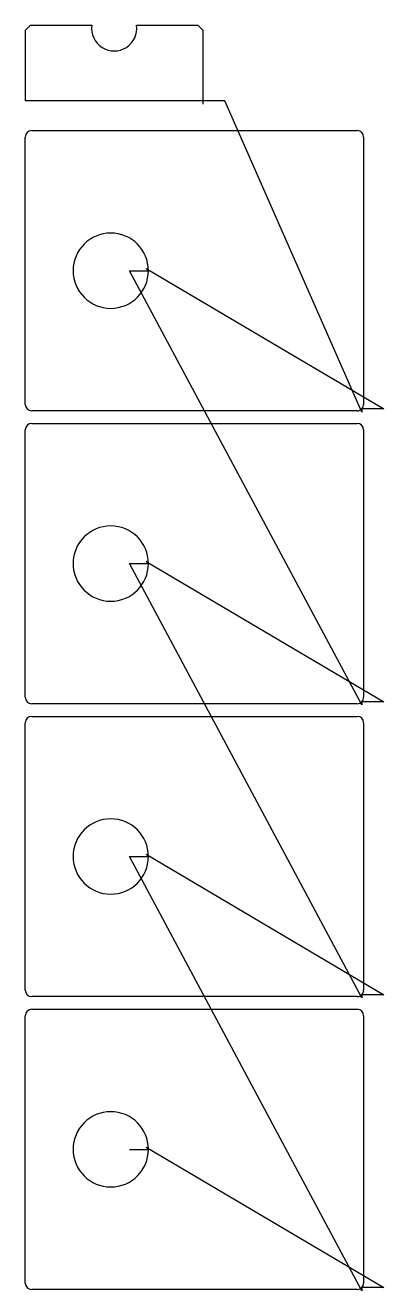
# Model space of a CAD drawing. Header units: metres. Extents: x 88 to 660, y 18 to 2035.
import ezdxf

# ---------------------------------------------------------------- set-up
doc = ezdxf.new("R2010")
doc.units = ezdxf.units.M

msp = doc.modelspace()

# ---------------------------------------------------------------- linework, layer by layer
at = {"layer": 'TOOL_0'}
for p, q in [((88.797, 2027.193), (96.443, 2034.839)), ((88.797, 1914.239), (88.797, 2027.193)), ((96.443, 2034.839), (194.318, 2034.839)), ((265.675, 2034.839), (363.55, 2034.839)), ((363.55, 2034.839), (371.196, 2027.193)), ((371.196, 2027.193), (371.196, 1914.239)), ((371.197, 1914.239), (88.797, 1914.239)), ((371.196, 1914.239), (371.196, 1909.239)), ((406.197, 1914.239), (371.197, 1914.239)), ((624.747, 1418.527), (406.197, 1914.239)), ((88.249, 1430.775), (88.249, 1856.775)), ((98.499, 1867.025), (617.499, 1867.025)), ((627.749, 1856.775), (627.749, 1430.775)), ((624.747, 951.79), (254.5, 1643.775)), ((254.5, 1643.775), (284.5, 1643.775)), ((284.5, 1643.775), (280.964, 1647.311)), ((280.964, 1647.311), (659.747, 1423.527)), ((617.499, 1420.525), (98.499, 1420.525)), ((659.747, 1423.527), (624.747, 1423.527)), ((624.747, 1423.527), (624.747, 1418.527)), ((98.499, 1400.288), (617.499, 1400.288)), ((88.249, 964.038), (88.249, 1390.038)), ((627.749, 1390.038), (627.749, 964.038)), ((624.748, 485.052), (254.5, 1177.037)), ((254.5, 1177.037), (284.5, 1177.037)), ((284.5, 1177.037), (280.964, 1180.573)), ((280.964, 1180.573), (659.747, 956.79)), ((617.499, 953.788), (98.499, 953.788)), ((659.747, 956.79), (624.747, 956.79)), ((624.747, 956.79), (624.747, 951.79)), ((98.5, 933.55), (617.5, 933.55)), ((88.25, 497.3), (88.25, 923.3)), ((627.75, 923.3), (627.75, 497.3)), ((624.748, 18.313), (254.5, 710.299)), ((254.5, 710.299), (284.5, 710.299)), ((284.5, 710.299), (280.964, 713.835)), ((280.964, 713.835), (659.748, 490.052)), ((617.5, 487.05), (98.5, 487.05)), ((659.748, 490.052), (624.748, 490.052)), ((624.748, 490.052), (624.748, 485.052)), ((98.5, 466.811), (617.5, 466.811)), ((88.25, 30.561), (88.25, 456.561)), ((627.75, 456.561), (627.75, 30.561)), ((254.5, 243.561), (284.5, 243.561)), ((284.5, 243.561), (280.964, 247.097)), ((280.964, 247.097), (659.748, 23.313)), ((617.5, 20.311), (98.5, 20.311)), ((659.748, 23.313), (624.748, 23.313)), ((624.748, 23.313), (624.748, 18.313))]:
    msp.add_line(p, q, dxfattribs=at)
for centre, radius, start, end in [((229.997, 2030.039), 36, 172.337837, 7.662376), ((98.499, 1856.775), 10.25, 90, 180), ((617.499, 1856.775), 10.25, 0, 90), ((224.5, 1643.775), 60, 0, 180), ((224.5, 1643.775), 60, 180, 0), ((98.499, 1430.775), 10.25, 180, 270), ((617.499, 1430.775), 10.25, 270, 315), ((617.499, 1430.775), 10.25, 315, 0), ((98.499, 1390.038), 10.25, 90, 180), ((617.499, 1390.038), 10.25, 0, 90), ((224.5, 1177.037), 60, 0, 180), ((224.5, 1177.037), 60, 180, 0), ((98.499, 964.038), 10.25, 180, 270), ((617.499, 964.038), 10.25, 270, 315), ((617.499, 964.038), 10.25, 315, 0), ((98.5, 923.3), 10.25, 90, 180), ((617.5, 923.3), 10.25, 0, 90), ((224.5, 710.299), 60, 0, 180), ((224.5, 710.299), 60, 180, 0), ((98.5, 497.3), 10.25, 180, 270), ((617.5, 497.3), 10.25, 270, 315), ((617.5, 497.3), 10.25, 315, 0), ((98.5, 456.561), 10.25, 90, 180), ((617.5, 456.561), 10.25, 0, 90), ((224.5, 243.561), 60, 0, 180), ((224.5, 243.561), 60, 180, 0), ((98.5, 30.561), 10.25, 180, 270), ((617.5, 30.561), 10.25, 270, 315), ((617.5, 30.561), 10.25, 315, 0)]:
    msp.add_arc(centre, radius, start, end, dxfattribs=at)

doc.saveas('drawing.dxf')
